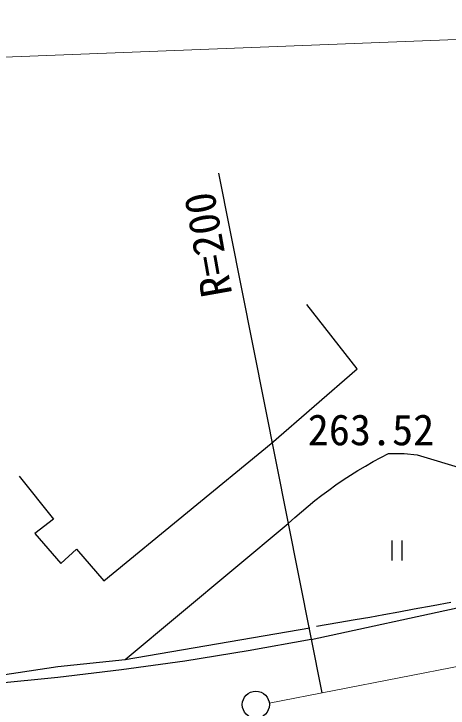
# Model space of a CAD drawing. Units: millimetres, scale not verified. Extents: x 40000 to 680000, y 20000 to 380000.
# Drawn here: x 260060 to 285748, y 300112 to 341194 of the extents above; entities that cross this region are included whole.
import ezdxf
from ezdxf.enums import TextEntityAlignment as Align

# ---------------------------------------------------------------- set-up
doc = ezdxf.new("R2010")
doc.units = ezdxf.units.MM
doc.header["$LTSCALE"] = 1000
doc.linetypes.add('CHAIN', pattern=[18.5, 12, -1.5, 3.5, -1.5])
for name, color, linetype, lineweight in [('M-BGD', 7, 'Continuous', 25), ('M-BMK', 2, 'CHAIN', 13), ('M-BMK-SRVR', 3, 'Continuous', 25), ('M-STR-HTXT', 7, 'Continuous', 13)]:
    doc.layers.add(name, color=color, linetype=linetype, lineweight=lineweight)
doc.styles.add('ＭＳ ゴシック', font='')
doc.styles.get('ＭＳ ゴシック').set_extended_font_data('MS Gothic')

msp = doc.modelspace()

# ---------------------------------------------------------------- linework, layer by layer
at = {"layer": 'M-BGD'}
for p, q in [((280358, 320181), (277394, 323991)), ((275278, 315779), (280358, 320181)), ((265372, 307651), (275278, 315779)), ((282220, 315186), (283152, 315186)), ((283152, 315186), (283914, 315101)), ((283914, 315101), (291703, 312731)), ((260376, 313831), (262408, 311291)), ((262408, 311291), (261308, 310445)), ((266642, 302994), (276294, 311037)), ((261308, 310445), (262832, 308667)), ((282409, 310039), (282409, 308839)), ((283009, 310039), (283009, 308839)), ((262832, 308667), (263763, 309513)), ((263763, 309513), (265372, 307651)), ((277648, 304179), (295174, 307989)), ((266642, 302994), (277564, 304857)), ((262662, 302571), (266642, 302994)), ((259276, 302063), (262662, 302571))]:
    msp.add_line(p, q, dxfattribs=at)
for points in [[(276294, 311037), (276677, 311387), (277066, 311729), (277463, 312063), (277866, 312389), (278275, 312707), (278691, 313016), (279113, 313318), (279540, 313611), (279974, 313896), (280413, 314171), (280857, 314438), (281306, 314697), (281761, 314946), (282220, 315186)], [(277961, 304970), (279229, 305180), (280242, 305351), (281110, 305502), (281937, 305650), (282830, 305812), (283747, 305980), (284861, 306185), (285909, 306381)], [(277648, 304179), (273918, 303501), (270175, 302899), (266420, 302374), (262655, 301926), (258882, 301555), (255102, 301262), (251317, 301047)]]:
    msp.add_lwpolyline(points, dxfattribs=at)
at = {"layer": 'M-BMK'}
msp.add_line((275168, 300411), (302980, 305802), dxfattribs=at)
at = {"layer": 'M-BMK-SRVR'}
msp.add_line((278294, 301017), (272186, 331777), dxfattribs=at)
msp.add_circle((274373, 300316), 800, dxfattribs=at)
at = {"layer": 'M-STR-HTXT'}
msp.add_lwpolyline([(200880, 336344), (325124, 341194), (352064, 340950), (438795, 326852), (570646, 320672)], dxfattribs=at)

# ---------------------------------------------------------------- texts
at = {"layer": 'M-BGD', "style": 'ＭＳ ゴシック'}
msp.add_text('263.52', height=1833, dxfattribs=at).set_placement((281185, 315116), align=Align.BOTTOM_CENTER)
at = {"layer": 'M-BMK-SRVR', "style": 'ＭＳ ゴシック'}
msp.add_text('R=200', height=1833, rotation=100.055, dxfattribs=at).set_placement((272978, 327787), align=Align.BOTTOM_CENTER)

doc.saveas('drawing.dxf')
